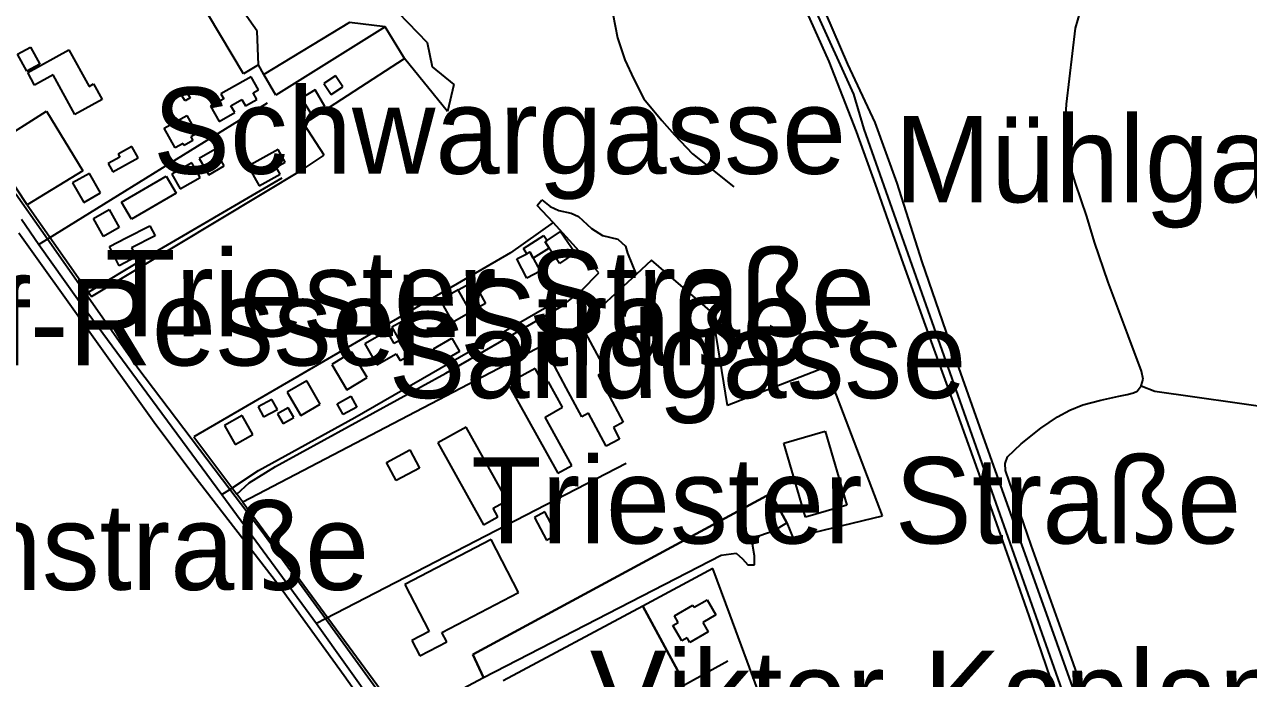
# Model space of a CAD drawing. Extents: x -3657 to 4700, y -7332 to 8131.
# Drawn here: x 1952 to 2567, y -1573 to -1244 of the extents above; entities that cross this region are included whole.
import ezdxf

# ---------------------------------------------------------------- set-up
doc = ezdxf.new("R2010")
doc.units = 0
for name, color, linetype in [('OSM_BUILDING_DETACHED', 9, 'CONTINUOUS'), ('OSM_BUILDING_YES', 9, 'CONTINUOUS'), ('OSM_HIGHWAY_CYCLEWAY', 8, 'CONTINUOUS'), ('OSM_HIGHWAY_FOOTWAY', 8, 'CONTINUOUS'), ('OSM_HIGHWAY_PATH', 8, 'CONTINUOUS'), ('OSM_HIGHWAY_SECONDARY', 8, 'CONTINUOUS'), ('OSM_HIGHWAY_SERVICE', 8, 'CONTINUOUS'), ('OSM_HIGHWAY_TRACK', 8, 'CONTINUOUS'), ('OSM_LABELS', 8, 'CONTINUOUS'), ('OSM_LANDUSE_FARMLAND', 3, 'CONTINUOUS'), ('OSM_LANDUSE_FOREST', 3, 'CONTINUOUS'), ('OSM_LANDUSE_INDUSTRIAL', 3, 'CONTINUOUS'), ('OSM_LANDUSE_RESIDENTIAL', 3, 'CONTINUOUS'), ('OSM_LEISURE_PITCH', 3, 'CONTINUOUS'), ('OSM_NATURAL_WATER', 4, 'CONTINUOUS'), ('OSM_WATERWAY_CANAL', 4, 'CONTINUOUS')]:
    doc.layers.add(name, color=color, linetype=linetype)

msp = doc.modelspace()

# ---------------------------------------------------------------- linework, layer by layer
at = {"layer": 'OSM_BUILDING_DETACHED'}
for p, q in [((2278.526387, -1541.468137), (2287.779429, -1536.153019)), ((2287.779429, -1536.153019), (2288.401355, -1537.22049)), ((2288.401355, -1537.22049), (2294.999837, -1533.428743)), ((2294.999837, -1533.428743), (2299.345733, -1540.989998)), ((2280.430086, -1544.792865), (2278.526387, -1541.468137)), ((2299.345733, -1540.989998), (2292.739667, -1544.792865)), ((2277.707265, -1546.349594), (2280.430086, -1544.792865)), ((2282.144175, -1554.077641), (2277.707265, -1546.349594)), ((2295.507996, -1549.607605), (2286.254953, -1554.922723)), ((2292.739667, -1544.792865), (2295.507996, -1549.607605)), ((2284.866996, -1552.509793), (2282.144175, -1554.077641)), ((2286.254953, -1554.922723), (2284.866996, -1552.509793))]:
    msp.add_line(p, q, dxfattribs=at)
at = {"layer": 'OSM_BUILDING_YES'}
for p, q in [((1948.253432, -1258.932947), (1954.7609, -1255.37471)), ((1952.955798, -1267.528315), (1948.253432, -1258.932947)), ((1953.357774, -1268.228843), (1974.070938, -1256.820244)), ((1954.7609, -1255.37471), (1959.463266, -1263.970078)), ((1974.070938, -1256.820244), (1984.181025, -1275.189646)), ((1959.463266, -1263.970078), (1952.955798, -1267.528315)), ((1956.839042, -1274.544715), (1953.357774, -1268.228843)), ((1966.145176, -1269.418629), (1956.839042, -1274.544715)), ((1977.074385, -1289.289162), (1966.145176, -1269.418629)), ((2065.713985, -1270.363786), (2050.491971, -1278.936915)), ((2069.400033, -1276.913167), (2065.713985, -1270.363786)), ((2108.133878, -1269.896767), (2102.271089, -1273.755231)), ((2102.271089, -1273.755231), (2105.934384, -1279.326097)), ((2111.797172, -1275.467633), (2108.133878, -1269.896767)), ((1984.181025, -1275.189646), (1986.471533, -1273.922024)), ((1986.471533, -1273.922024), (1990.771922, -1281.739027)), ((2030.013925, -1278.525493), (2032.471291, -1276.946526)), ((2032.55472, -1282.484033), (2030.013925, -1278.525493)), ((2032.471291, -1276.946526), (2035.01967, -1280.916184)), ((2050.491971, -1278.936915), (2051.872343, -1281.394323)), ((2066.737887, -1278.414299), (2069.400033, -1276.913167)), ((2068.618834, -1281.739027), (2066.737887, -1278.414299)), ((2097.788672, -1276.968765), (2091.030917, -1281.049618)), ((2102.802001, -1285.252787), (2097.788672, -1276.968765)), ((2105.934384, -1279.326097), (2111.797172, -1275.467633)), ((1990.771922, -1281.739027), (1977.074385, -1289.289162)), ((2035.01967, -1280.916184), (2032.55472, -1282.484033)), ((2051.872343, -1281.394323), (2045.243524, -1285.130472)), ((2045.243524, -1285.130472), (2049.58942, -1292.8474)), ((2055.543222, -1284.896963), (2061.06471, -1281.783505)), ((2057.507598, -1288.388483), (2055.543222, -1284.896963)), ((2061.06471, -1281.783505), (2062.869812, -1284.985919)), ((2062.869812, -1284.985919), (2068.618834, -1281.739027)), ((2091.030917, -1281.049618), (2096.044246, -1289.34476)), ((2096.044246, -1289.34476), (2102.802001, -1285.252787)), ((2021.951643, -1296.261084), (2033.358673, -1289.867376)), ((2033.358673, -1289.867376), (2038.409924, -1298.885285)), ((2049.58942, -1292.8474), (2057.507598, -1288.388483)), ((2027.4883, -1306.135194), (2021.951643, -1296.261084)), ((2031.462558, -1303.900176), (2027.4883, -1306.135194)), ((2032.031392, -1304.923169), (2031.462558, -1303.900176)), ((2036.445549, -1302.454642), (2032.031392, -1304.923169)), ((2038.409924, -1298.885285), (2035.391309, -1300.575447)), ((2035.391309, -1300.575447), (2036.445549, -1302.454642)), ((1999.729171, -1310.727544), (1993.881552, -1313.963317)), ((2005.743649, -1305.434666), (1998.902465, -1309.226413)), ((1998.902465, -1309.226413), (1999.729171, -1310.727544)), ((2008.853278, -1311.072249), (2005.743649, -1305.434666)), ((2047.374758, -1306.902439), (2039.540009, -1311.494789)), ((2052.198475, -1315.141983), (2047.374758, -1306.902439)), ((2079.30534, -1306.913558), (2064.174339, -1315.308775)), ((2082.839699, -1313.285028), (2079.30534, -1306.913558)), ((1993.881552, -1313.963317), (1996.164474, -1318.099768)), ((1996.164474, -1318.099768), (2008.853278, -1311.072249)), ((2035.816038, -1313.685329), (2025.880394, -1319.334032)), ((2039.995077, -1321.046433), (2035.816038, -1313.685329)), ((2039.540009, -1311.494789), (2044.363726, -1319.734333)), ((2044.363726, -1319.734333), (2052.198475, -1315.141983)), ((2064.174339, -1315.308775), (2069.688243, -1325.249602)), ((2078.273853, -1315.820272), (2082.839699, -1313.285028)), ((2080.253398, -1319.400749), (2078.273853, -1315.820272)), ((1984.446482, -1318.92261), (1975.9443, -1323.737351)), ((1989.990723, -1328.696644), (1984.446482, -1318.92261)), ((2000.563462, -1333.411309), (2022.960376, -1320.323666)), ((2022.960376, -1320.323666), (2027.988874, -1328.919034)), ((2025.880394, -1319.334032), (2030.059432, -1326.684016)), ((2030.059432, -1326.684016), (2039.995077, -1321.046433)), ((2069.688243, -1325.249602), (2080.253398, -1319.400749)), ((1975.9443, -1323.737351), (1981.488542, -1333.522504)), ((1981.488542, -1333.522504), (1989.990723, -1328.696644)), ((2027.988874, -1328.919034), (2005.59196, -1342.017797)), ((2005.59196, -1342.017797), (2000.563462, -1333.411309)), ((1986.403273, -1341.639734), (1994.306281, -1337.158578)), ((1994.306281, -1337.158578), (1999.38787, -1346.143128)), ((1991.492446, -1350.624284), (1986.403273, -1341.639734)), ((1999.38787, -1346.143128), (1991.492446, -1350.624284)), ((2002.869138, -1351.413768), (2014.791912, -1345.275808)), ((2014.791912, -1345.275808), (2017.385797, -1350.324058)), ((1994.435217, -1355.76149), (2002.869138, -1351.413768)), ((2017.385797, -1350.324058), (2005.569206, -1356.41754)), ((2202.545253, -1356.706646), (2212.814613, -1350.190624)), ((2212.814613, -1350.190624), (2214.437688, -1352.759227)), ((2214.437688, -1352.759227), (2213.42137, -1353.448635)), ((2213.42137, -1353.448635), (2214.437688, -1352.759227)), ((2213.42137, -1353.448635), (2215.499513, -1356.506496)), ((2215.499513, -1356.506496), (2213.42137, -1353.448635)), ((2214.437688, -1352.759227), (2221.17269, -1348.189115)), ((2221.17269, -1348.189115), (2228.499279, -1358.975023)), ((1999.403039, -1365.40209), (1994.435217, -1355.76149)), ((2005.569206, -1356.41754), (2007.935558, -1360.998771)), ((2199.185336, -1361.999525), (2204.213834, -1359.353086)), ((2204.213834, -1359.353086), (2202.545253, -1356.706646)), ((2205.874831, -1358.474646), (2204.213834, -1359.353086)), ((2204.213834, -1359.353086), (2205.874831, -1358.474646)), ((2207.50549, -1361.576984), (2205.874831, -1358.474646)), ((2205.874831, -1358.474646), (2207.50549, -1361.576984)), ((2215.499513, -1356.506496), (2207.50549, -1361.576984)), ((2220.74796, -1364.234543), (2215.499513, -1356.506496)), ((2228.499279, -1358.975023), (2220.74796, -1364.234543)), ((2007.935558, -1360.998771), (1999.403039, -1365.40209)), ((2204.27451, -1371.662364), (2199.185336, -1361.999525)), ((2207.50549, -1361.576984), (2210.95642, -1368.137485)), ((2210.95642, -1368.137485), (2204.27451, -1371.662364)), ((2169.833471, -1377.589054), (2160.656273, -1382.748498)), ((2169.833471, -1377.589054), (2177.402763, -1373.385885)), ((2176.03756, -1388.63071), (2169.833471, -1377.589054)), ((2176.03756, -1388.63071), (2169.833471, -1377.589054)), ((2177.402763, -1373.385885), (2183.56893, -1384.327466)), ((2160.656273, -1382.748498), (2166.860362, -1393.790154)), ((2183.56893, -1384.327466), (2176.03756, -1388.63071)), ((2166.860362, -1393.790154), (2176.03756, -1388.63071)), ((2145.252231, -1391.366105), (2136.484594, -1396.369877)), ((2136.484594, -1396.369877), (2140.155473, -1402.808063)), ((2148.923111, -1397.804291), (2145.252231, -1391.366105)), ((2212.700846, -1405.343307), (2231.639246, -1395.257927)), ((2231.639246, -1395.257927), (2243.926074, -1418.330875)), ((2133.996891, -1398.293549), (2122.840148, -1404.698377)), ((2137.569172, -1404.531584), (2133.996891, -1398.293549)), ((2140.155473, -1402.808063), (2148.923111, -1397.804291)), ((2157.296356, -1407.144665), (2166.511477, -1401.862906)), ((2166.511477, -1401.862906), (2170.379552, -1408.612438)), ((2116.33268, -1408.923784), (2106.169502, -1415.117341)), ((2124.023324, -1421.544408), (2116.33268, -1408.923784)), ((2122.840148, -1404.698377), (2128.877379, -1415.228536)), ((2140.011369, -1403.130528), (2137.569172, -1404.531584)), ((2144.43311, -1410.847456), (2140.011369, -1403.130528)), ((2161.164431, -1413.905317), (2157.296356, -1407.144665)), ((2170.379552, -1408.612438), (2161.164431, -1413.905317)), ((2224.123045, -1426.792809), (2212.700846, -1405.343307)), ((2106.169502, -1415.117341), (2113.86773, -1427.749085)), ((2128.877379, -1415.228536), (2138.593074, -1409.65767)), ((2138.593074, -1409.65767), (2140.549865, -1413.071355)), ((2140.549865, -1413.071355), (2144.43311, -1410.847456)), ((2208.42321, -1417.074372), (2194.763595, -1424.668986)), ((2212.898042, -1425.124885), (2208.42321, -1417.074372)), ((2243.926074, -1418.330875), (2240.088336, -1420.376861)), ((2240.088336, -1420.376861), (2252.761971, -1444.172576)), ((2093.708232, -1423.334646), (2083.856017, -1428.994468)), ((2100.458403, -1435.08795), (2093.708232, -1423.334646)), ((2113.86773, -1427.749085), (2124.023324, -1421.544408)), ((2194.763595, -1424.668986), (2219.883331, -1469.825245)), ((2215.180965, -1423.846143), (2212.898042, -1425.124885)), ((2222.287606, -1436.62244), (2215.180965, -1423.846143)), ((2231.912287, -1441.437181), (2224.123045, -1426.792809)), ((2076.157788, -1432.641662), (2069.202837, -1436.40005)), ((2078.910948, -1437.734389), (2076.157788, -1432.641662)), ((2083.856017, -1428.994468), (2090.606187, -1440.747772)), ((2108.915077, -1434.787724), (2115.763846, -1431.007096)), ((2115.763846, -1431.007096), (2118.79763, -1436.522365)), ((2069.202837, -1436.40005), (2071.955997, -1441.492778)), ((2071.955997, -1441.492778), (2078.910948, -1437.734389)), ((2084.3035, -1436.84483), (2078.918532, -1439.891571)), ((2078.918532, -1439.891571), (2081.724783, -1444.839745)), ((2087.102166, -1441.793004), (2084.3035, -1436.84483)), ((2090.606187, -1440.747772), (2100.458403, -1435.08795)), ((2111.948862, -1440.291873), (2108.915077, -1434.787724)), ((2118.79763, -1436.522365), (2111.948862, -1440.291873)), ((2213.451708, -1441.537256), (2222.287606, -1436.62244)), ((2235.340464, -1439.613584), (2231.912287, -1441.437181)), ((2244.19153, -1456.248345), (2235.340464, -1439.613584)), ((2061.201231, -1440.703294), (2052.213644, -1445.740424)), ((2052.213644, -1445.740424), (2057.606196, -1455.369905)), ((2066.586198, -1450.332775), (2061.201231, -1440.703294)), ((2081.724783, -1444.839745), (2087.102166, -1441.793004)), ((2226.982387, -1465.866706), (2213.451708, -1441.537256)), ((2252.761971, -1444.172576), (2247.816903, -1446.807895)), ((2057.606196, -1455.369905), (2066.586198, -1450.332775)), ((2173.807729, -1446.563267), (2159.526188, -1454.513704)), ((2194.323697, -1483.424385), (2173.807729, -1446.563267)), ((2247.816903, -1446.807895), (2250.934116, -1452.656749)), ((2333.513732, -1454.658257), (2354.279987, -1448.609253)), ((2354.279987, -1448.609253), (2365.118182, -1485.837315)), ((2133.678343, -1464.343335), (2145.479765, -1458.038583)), ((2145.479765, -1458.038583), (2150.356574, -1467.167687)), ((2159.526188, -1454.513704), (2182.454014, -1495.700305)), ((2250.934116, -1452.656749), (2244.19153, -1456.248345)), ((2344.351927, -1491.886319), (2333.513732, -1454.658257)), ((2138.555152, -1473.472439), (2133.678343, -1464.343335)), ((2150.356574, -1467.167687), (2138.555152, -1473.472439)), ((2219.883331, -1469.825245), (2226.982387, -1465.866706)), ((2187.330823, -1487.316207), (2194.323697, -1483.424385)), ((2189.742682, -1491.64169), (2187.330823, -1487.316207)), ((2365.118182, -1485.837315), (2344.351927, -1491.886319)), ((2182.454014, -1495.700305), (2189.742682, -1491.64169)), ((2213.406201, -1489.22876), (2208.142585, -1491.997514)), ((2208.142585, -1491.997514), (2214.13431, -1503.417233)), ((2219.397926, -1500.659598), (2213.406201, -1489.22876)), ((2214.13431, -1503.417233), (2219.397926, -1500.659598)), ((2186.344843, -1503.183723), (2142.893464, -1525.711815)), ((2200.163732, -1529.848267), (2186.344843, -1503.183723)), ((2142.893464, -1525.711815), (2155.19546, -1549.451932)), ((2161.573992, -1549.852234), (2200.163732, -1529.848267)), ((2155.19546, -1549.451932), (2146.518837, -1553.955327)), ((2164.038942, -1554.611377), (2161.573992, -1549.852234)), ((2146.518837, -1553.955327), (2150.493094, -1561.627777)), ((2150.493094, -1561.627777), (2164.038942, -1554.611377))]:
    msp.add_line(p, q, dxfattribs=at)
at = {"layer": 'OSM_HIGHWAY_CYCLEWAY'}
for p, q in [((2480.128954, -1245.912021), (2494.069194, -1196.964015)), ((2475.646538, -1284.163076), (2480.128954, -1245.912021)), ((2475.039781, -1292.513815), (2475.646538, -1284.163076)), ((2474.789493, -1297.828933), (2475.039781, -1292.513815)), ((2475.343159, -1306.913558), (2474.789493, -1297.828933)), ((2476.973818, -1313.362864), (2475.343159, -1306.913558)), ((2480.113785, -1323.870785), (2476.973818, -1313.362864)), ((2485.8173, -1340.62786), (2480.113785, -1323.870785)), ((2489.746051, -1353.582069), (2485.8173, -1340.62786)), ((1948.860189, -1348.889643), (2016.847301, -1444.08362)), ((2496.511391, -1373.71947), (2489.746051, -1353.582069)), ((2506.674569, -1400.550806), (2496.511391, -1373.71947)), ((2513.280635, -1418.364233), (2506.674569, -1400.550806)), ((2514.168017, -1422.511804), (2513.280635, -1418.364233)), ((2511.119063, -1428.416255), (2513.182037, -1425.792054)), ((2513.182037, -1425.792054), (2514.168017, -1422.511804)), ((2483.784665, -1435.454893), (2492.923941, -1433.008605)), ((2492.923941, -1433.008605), (2501.828098, -1431.051574)), ((2501.828098, -1431.051574), (2506.158826, -1430.162015)), ((2506.158826, -1430.162015), (2509.351884, -1429.339172)), ((2509.351884, -1429.339172), (2511.119063, -1428.416255)), ((2471.073107, -1441.348225), (2477.201352, -1438.012377)), ((2477.201352, -1438.012377), (2483.784665, -1435.454893)), ((2016.847301, -1444.08362), (2036.908201, -1470.792641)), ((2462.737784, -1447.085883), (2471.073107, -1441.348225)), ((2452.764218, -1454.991842), (2462.737784, -1447.085883)), ((2445.998878, -1461.552343), (2452.764218, -1454.991842)), ((2444.724689, -1464.954907), (2445.998878, -1461.552343)), ((2444.921885, -1468.468667), (2444.724689, -1464.954907)), ((2457.815469, -1505.963596), (2444.921885, -1468.468667)), ((2036.908201, -1470.792641), (2079.130897, -1525.500545)), ((2476.329139, -1557.569162), (2457.815469, -1505.963596)), ((2079.130897, -1525.500545), (2112.479774, -1571.579723)), ((2501.175834, -1627.74428), (2476.329139, -1557.569162)), ((2112.479774, -1571.579723), (2156.446896, -1633.637611))]:
    msp.add_line(p, q, dxfattribs=at)
at = {"layer": 'OSM_HIGHWAY_FOOTWAY'}
for p, q in [((1963.232743, -1352.003101), (1947.381219, -1329.363814)), ((1982.542782, -1379.590562), (1963.232743, -1352.003101)), ((2008.640913, -1416.874221), (1982.542782, -1379.590562)), ((2054.951634, -1477.909116), (2008.640913, -1416.874221)), ((2071.007939, -1499.069511), (2054.951634, -1477.909116)), ((2103.014366, -1543.047104), (2071.007939, -1499.069511)), ((2131.895995, -1582.743693), (2103.014366, -1543.047104))]:
    msp.add_line(p, q, dxfattribs=at)
at = {"layer": 'OSM_HIGHWAY_PATH'}
for p, q in [((2247.5742, -1238.728829), (2249.841954, -1250.826837)), ((2249.841954, -1250.826837), (2253.619015, -1261.790657)), ((2253.619015, -1261.790657), (2258.154523, -1271.609169)), ((2258.154523, -1271.609169), (2263.069254, -1281.438801)), ((2263.069254, -1281.438801), (2272.14027, -1292.40262)), ((2272.14027, -1292.40262), (2278.564309, -1299.585813)), ((2278.564309, -1299.585813), (2287.635325, -1309.037381)), ((2287.635325, -1309.037381), (2308.416749, -1325.672142))]:
    msp.add_line(p, q, dxfattribs=at)
at = {"layer": 'OSM_HIGHWAY_SECONDARY'}
for p, q in [((1950.25573, -1341.906602), (1958.871678, -1354.705138)), ((1958.871678, -1354.705138), (1978.325821, -1382.125807)), ((1978.325821, -1382.125807), (2050.969792, -1480.533317)), ((2050.969792, -1480.533317), (2098.478858, -1545.393317)), ((2098.478858, -1545.393317), (2166.663166, -1640.720728))]:
    msp.add_line(p, q, dxfattribs=at)
at = {"layer": 'OSM_HIGHWAY_SERVICE'}
for p, q in [((2073.783852, -1283.595982), (1963.232743, -1352.003101)), ((2081.095273, -1321.402257), (2012.637924, -1361.488028)), ((1963.232743, -1352.003101), (1958.871678, -1354.705138)), ((2012.637924, -1361.488028), (1982.542782, -1379.590562)), ((1982.542782, -1379.590562), (1978.325821, -1382.125807)), ((2117.773728, -1441.770765), (2218.684986, -1383.537982)), ((2069.453125, -1468.335233), (2117.773728, -1441.770765)), ((2054.951634, -1477.909116), (2069.453125, -1468.335233)), ((2254.18785, -1464.865952), (2103.014366, -1543.047104)), ((2050.969792, -1480.533317), (2054.951634, -1477.909116)), ((2103.014366, -1543.047104), (2098.478858, -1545.393317)), ((2170.887711, -1638.385635), (2305.269197, -1564.140782))]:
    msp.add_line(p, q, dxfattribs=at)
at = {"layer": 'OSM_HIGHWAY_TRACK'}
for p, q in [((2513.182037, -1425.792054), (2519.939792, -1428.416255)), ((2519.939792, -1428.416255), (2600.024119, -1439.924929))]:
    msp.add_line(p, q, dxfattribs=at)
at = {"layer": 'OSM_LANDUSE_FARMLAND'}
for p, q in [((2262.659693, -1536.586679), (2192.419997, -1574.292879)), ((2282.402046, -1573.236527), (2262.659693, -1536.586679))]:
    msp.add_line(p, q, dxfattribs=at)
at = {"layer": 'OSM_LANDUSE_FOREST'}
for p, q in [((2068.785692, -1247.435392), (2046.813507, -1216.100662)), ((2115.164673, -1242.965356), (2072.145608, -1269.129522)), ((2133.064002, -1245.211493), (2115.164673, -1242.965356)), ((2139.579054, -1238.083899), (2154.224649, -1253.139692)), ((2069.407618, -1264.34814), (2068.785692, -1247.435392)), ((2142.847957, -1261.090129), (2133.064002, -1245.211493)), ((2154.224649, -1253.139692), (2156.666846, -1265.348895)), ((2164.395412, -1287.732433), (2142.847957, -1261.090129)), ((2072.145608, -1269.129522), (2069.407618, -1264.34814)), ((2156.666846, -1265.348895), (2167.649146, -1274.300086)), ((2167.649146, -1274.300086), (2164.395412, -1287.732433)), ((2209.553295, -1335.14595), (2211.813464, -1332.310479)), ((2217.486642, -1343.69684), (2209.553295, -1335.14595)), ((2211.813464, -1332.310479), (2216.083516, -1335.568491)), ((2216.083516, -1335.568491), (2220.338399, -1337.592239)), ((2220.338399, -1337.592239), (2226.641086, -1339.015534)), ((2226.641086, -1339.015534), (2230.304381, -1340.638979)), ((2230.304381, -1340.638979), (2236.811849, -1346.743581)), ((2240.475144, -1368.926969), (2217.486642, -1343.69684)), ((2236.811849, -1346.743581), (2242.302999, -1350.201743)), ((2242.302999, -1350.201743), (2250.03915, -1352.036459)), ((2250.03915, -1352.036459), (2253.922394, -1355.505741)), ((2253.922394, -1355.505741), (2254.915958, -1359.152935)), ((2254.915958, -1359.152935), (2259.208764, -1369.749811)), ((2259.208764, -1369.749811), (2231.639246, -1395.257927)), ((2231.745429, -1377.88928), (2240.475144, -1368.926969)), ((2221.961474, -1385.817478), (2231.745429, -1377.88928)), ((2163.599044, -1419.398346), (2221.961474, -1385.817478)), ((2231.639246, -1395.257927), (2212.700846, -1405.343307)), ((2212.700846, -1405.343307), (2061.451518, -1484.291705)), ((2077.955306, -1466.400442), (2163.599044, -1419.398346)), ((2064.728005, -1474.53991), (2077.955306, -1466.400442)), ((2058.425318, -1480.23309), (2064.728005, -1474.53991)), ((2061.451518, -1484.291705), (2058.425318, -1480.23309)), ((2326.930419, -1480.010701), (2177.205567, -1561.005085)), ((2335.068546, -1494.666192), (2326.930419, -1480.010701)), ((2328.583832, -1498.546895), (2335.068546, -1494.666192)), ((2317.798728, -1505.474339), (2321.439269, -1501.171095)), ((2321.439269, -1501.171095), (2328.583832, -1498.546895)), ((2318.815045, -1511.36767), (2317.798728, -1505.474339)), ((2182.51469, -1572.624955), (2301.932034, -1510.967368)), ((2301.932034, -1510.967368), (2309.45582, -1509.944375)), ((2309.45582, -1509.944375), (2312.709554, -1512.790965)), ((2312.709554, -1512.790965), (2315.333778, -1515.826586)), ((2318.815045, -1515.848825), (2318.815045, -1511.36767)), ((2315.333778, -1515.826586), (2318.815045, -1515.848825)), ((2177.205567, -1561.005085), (2182.51469, -1572.624955))]:
    msp.add_line(p, q, dxfattribs=at)
at = {"layer": 'OSM_LANDUSE_INDUSTRIAL'}
for p, q in [((2266.922161, -1362.611097), (2259.208764, -1369.749811)), ((2297.661983, -1389.07549), (2266.922161, -1362.611097)), ((2259.208764, -1369.749811), (2231.639246, -1395.257927)), ((2305.185768, -1435.677283), (2297.661983, -1389.07549)), ((2231.639246, -1395.257927), (2212.700846, -1405.343307)), ((2212.700846, -1405.343307), (2061.451518, -1484.291705)), ((2354.621287, -1416.351605), (2305.185768, -1435.677283)), ((2383.085771, -1491.20803), (2354.621287, -1416.351605)), ((2177.205567, -1561.005085), (2326.930419, -1480.010701)), ((2326.930419, -1480.010701), (2335.068546, -1494.666192)), ((2061.451518, -1484.291705), (2142.03642, -1593.9855)), ((2335.068546, -1494.666192), (2338.026486, -1502.094013)), ((2338.026486, -1502.094013), (2383.085771, -1491.20803)), ((2182.51469, -1572.624955), (2177.205567, -1561.005085)), ((2142.03642, -1593.9855), (2182.51469, -1572.624955))]:
    msp.add_line(p, q, dxfattribs=at)
at = {"layer": 'OSM_LANDUSE_RESIDENTIAL'}
for p, q in [((2061.861079, -1268.818176), (2033.586207, -1221.40466)), ((2133.064002, -1245.211493), (2078.137333, -1279.592965)), ((2142.847957, -1261.090129), (2133.064002, -1245.211493)), ((2092.176171, -1294.048305), (2142.847957, -1261.090129)), ((2069.407618, -1264.34814), (2061.861079, -1268.818176)), ((2072.145608, -1269.129522), (2069.407618, -1264.34814)), ((2078.137333, -1279.592965), (2072.145608, -1269.129522)), ((1933.941553, -1305.857206), (1962.777675, -1287.676836)), ((1962.777675, -1287.676836), (1981.109319, -1317.710586)), ((2102.346934, -1309.71567), (2092.176171, -1294.048305)), ((2091.76661, -1316.832146), (2102.346934, -1309.71567)), ((1985.394539, -1380.936021), (2091.76661, -1316.832146)), ((1981.109319, -1317.710586), (1953.077149, -1334.70117)), ((1953.077149, -1334.70117), (1985.394539, -1380.936021)), ((2217.486642, -1343.69684), (2196.143967, -1358.963903)), ((2240.475144, -1368.926969), (2217.486642, -1343.69684)), ((2196.143967, -1358.963903), (2036.862694, -1451.544799)), ((2231.745429, -1377.88928), (2240.475144, -1368.926969)), ((2221.961474, -1385.817478), (2231.745429, -1377.88928)), ((2163.599044, -1419.398346), (2221.961474, -1385.817478)), ((2077.955306, -1466.400442), (2163.599044, -1419.398346)), ((2036.862694, -1451.544799), (2058.425318, -1480.23309)), ((2064.728005, -1474.53991), (2077.955306, -1466.400442)), ((2058.425318, -1480.23309), (2064.728005, -1474.53991)), ((2297.859179, -1517.683542), (2262.659693, -1536.586679)), ((2306.550971, -1541.223508), (2297.859179, -1517.683542)), ((2262.659693, -1536.586679), (2282.402046, -1573.236527)), ((2310.563151, -1552.109491), (2306.550971, -1541.223508)), ((2332.019593, -1610.242199), (2310.563151, -1552.109491))]:
    msp.add_line(p, q, dxfattribs=at)
at = {"layer": 'OSM_LEISURE_PITCH'}
for p, q in [((1933.941553, -1305.857206), (1962.777675, -1287.676836)), ((1962.777675, -1287.676836), (1981.109319, -1317.710586)), ((1953.077149, -1334.70117), (1933.941553, -1305.857206)), ((1981.109319, -1317.710586), (1953.077149, -1334.70117))]:
    msp.add_line(p, q, dxfattribs=at)
at = {"layer": 'OSM_NATURAL_WATER'}
for p, q in [((2365.70977, -1264.047914), (2342.971555, -1210.974576)), ((2340.961673, -1228.8436), (2356.123011, -1262.580141)), ((2356.123011, -1262.580141), (2369.812964, -1297.862291)), ((2379.483152, -1293.370016), (2365.70977, -1264.047914)), ((2369.812964, -1297.862291), (2379.483152, -1324.326684)), ((2390.389607, -1323.859665), (2379.483152, -1293.370016)), ((2379.483152, -1324.326684), (2393.559912, -1364.401335)), ((2402.994982, -1363.467298), (2390.389607, -1323.859665)), ((2393.559912, -1364.401335), (2406.938902, -1401.77395)), ((2416.844209, -1403.31956), (2402.994982, -1363.467298)), ((2406.938902, -1401.77395), (2420.014513, -1437.901182)), ((2432.005547, -1446.418713), (2416.844209, -1403.31956)), ((2420.014513, -1437.901182), (2433.241814, -1474.806778)), ((2447.553693, -1490.207275), (2432.005547, -1446.418713)), ((2433.241814, -1474.806778), (2446.620804, -1512.879921)), ((2463.799609, -1535.708239), (2447.553693, -1490.207275)), ((2446.620804, -1512.879921), (2456.6778, -1541.501495)), ((2482.669749, -1588.236723), (2463.799609, -1535.708239)), ((2456.6778, -1541.501495), (2467.356721, -1572.925181)), ((2467.356721, -1572.925181), (2481.198363, -1610.142123))]:
    msp.add_line(p, q, dxfattribs=at)
at = {"layer": 'OSM_WATERWAY_CANAL'}
for p, q in [((2349.152891, -1236.315899), (2368.546359, -1279.114827)), ((2368.546359, -1279.114827), (2373.658286, -1296.672506)), ((2373.658286, -1296.672506), (2515.138828, -1697.330065))]:
    msp.add_line(p, q, dxfattribs=at)

# ---------------------------------------------------------------- texts
at = {"layer": 'OSM_LABELS'}
for s, p in [('Schwargasse', (2016.326985, -1319.1493)), ('Mühlgang', (2389.154046, -1333.495352)), ('Triester Straße', (1992.220768, -1400.948664)), ('Josef-Ressel-Straße', (1815.712784, -1415.568422)), ('Sandgasse', (2134.759127, -1431.969014)), ('Triester Straße', (2176.333227, -1505.129389)), ('Untere Bahnstraße', (1634.517728, -1528.462446)), ('Viktor-Kaplan-Gasse', (2235.965957, -1602.430349))]:
    msp.add_text(s, height=43.418293, dxfattribs=at).set_placement(p)

doc.saveas('drawing.dxf')
